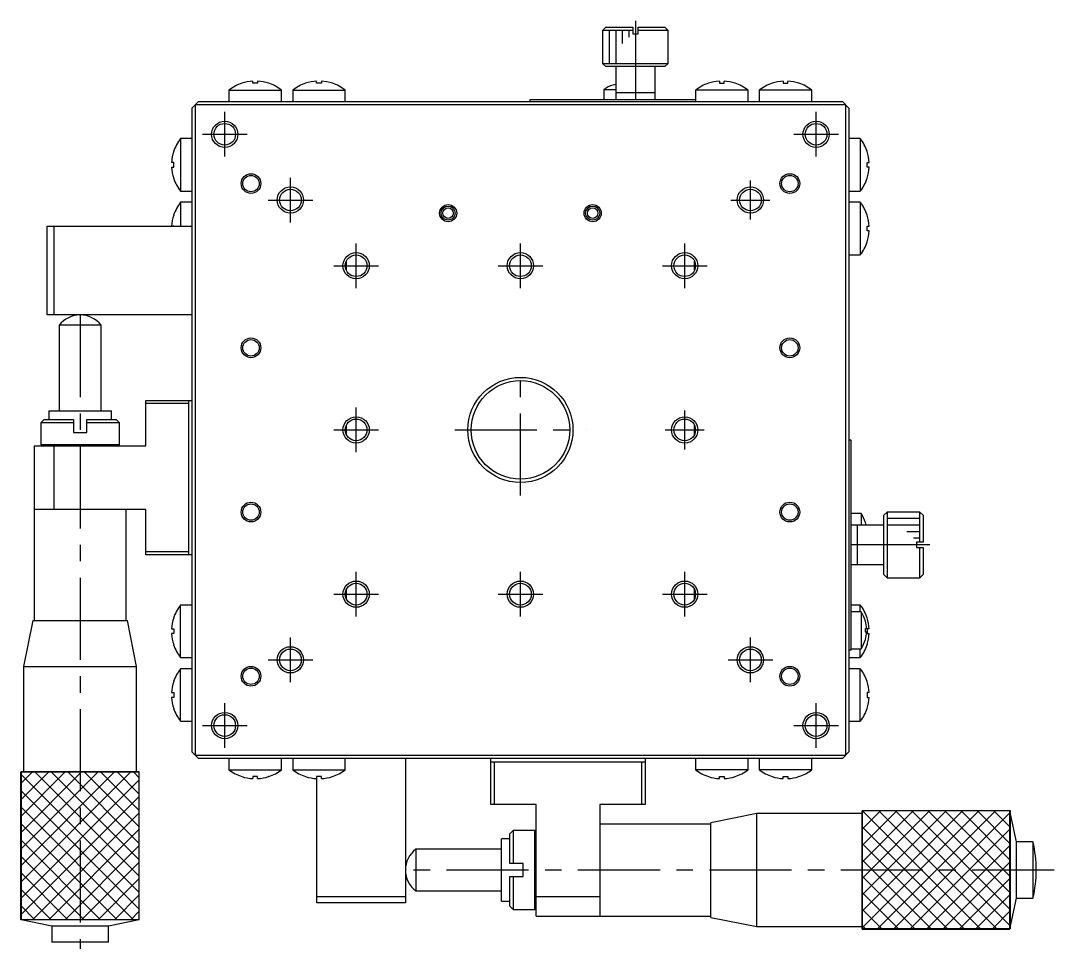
# Model space of a CAD drawing. Extents: x -157 to 386, y 5 to 334.
# Drawn here: x -16.5 to 140.8, y 117.9 to 258.2 of the extents above; entities that cross this region are included whole.
import ezdxf

# ---------------------------------------------------------------- set-up
doc = ezdxf.new("R2010")
doc.units = 0
doc.header["$LTSCALE"] = 10
doc.linetypes.add('CENTER', pattern=[2, 1.25, -0.25, 0.25, -0.25])
doc.layers.get('0').update_dxf_attribs({"linetype": 'CONTINUOUS'})
doc.layers.add('CENTER', color=1, linetype='CENTER')

msp = doc.modelspace()

# ---------------------------------------------------------------- linework, layer by layer
at = {"color": 7, "linetype": 'CONTINUOUS'}
for p, q in [((72.53937, 257.154354), (72.03937, 256.654354)), ((76.63937, 256.654354), (72.03937, 256.654354)), ((72.03937, 256.654354), (72.03937, 251.654354)), ((72.53937, 257.154354), (76.63937, 257.154354)), ((76.63937, 257.154354), (76.63937, 256.154354)), ((77.43937, 257.154354), (81.53937, 257.154354)), ((77.43937, 256.154354), (77.43937, 257.154354)), ((82.03937, 256.654354), (77.43937, 256.654354)), ((82.03937, 256.654354), (81.53937, 257.154354)), ((82.03937, 251.654354), (82.03937, 256.654354)), ((76.63937, 256.154354), (77.43937, 256.154354)), ((72.03937, 251.654354), (82.03937, 251.654354)), ((72.03937, 251.654354), (72.53937, 251.154354)), ((81.53937, 251.154354), (72.53937, 251.154354)), ((74.03937, 251.154354), (74.03937, 246.154354)), ((80.03937, 246.154354), (80.03937, 251.154354)), ((81.53937, 251.154354), (82.03937, 251.654354)), ((17.153939, 248.616937), (17.149526, 248.625986)), ((18.82937, 248.616937), (18.82937, 248.934385)), ((19.54937, 248.616937), (18.82937, 248.616937)), ((19.54937, 248.934385), (19.54937, 248.616937)), ((21.229214, 248.625986), (21.2248, 248.616937)), ((26.853939, 248.616937), (26.849526, 248.625986)), ((28.52937, 248.616937), (28.52937, 248.934385)), ((29.24937, 248.616937), (28.52937, 248.616937)), ((29.24937, 248.934385), (29.24937, 248.616937)), ((30.929214, 248.625986), (30.9248, 248.616937)), ((88.149526, 248.625986), (88.153939, 248.616937)), ((89.82937, 248.934385), (89.82937, 248.616937)), ((89.82937, 248.616937), (90.54937, 248.616937)), ((90.54937, 248.616937), (90.54937, 248.934385)), ((92.2248, 248.616937), (92.229214, 248.625986)), ((97.849526, 248.625986), (97.853939, 248.616937)), ((99.52937, 248.934385), (99.52937, 248.616937)), ((99.52937, 248.616937), (100.24937, 248.616937)), ((100.24937, 248.616937), (100.24937, 248.934385)), ((101.9248, 248.616937), (101.929214, 248.625986)), ((15.18937, 247.57783), (23.18937, 247.57783)), ((15.18937, 247.57783), (15.18937, 245.854354)), ((23.18937, 245.854354), (23.18937, 247.57783)), ((24.88937, 247.57783), (24.88937, 245.854354)), ((24.88937, 247.57783), (32.88937, 247.57783)), ((32.88937, 245.854354), (32.88937, 247.57783)), ((72.23937, 247.696817), (74.03937, 247.696817)), ((72.23937, 247.696817), (72.23937, 246.154354)), ((73.640231, 248.347559), (73.637222, 248.353727)), ((80.03937, 247.154354), (74.03937, 247.154354)), ((86.18937, 247.57783), (86.18937, 245.854354)), ((94.18937, 247.57783), (86.18937, 247.57783)), ((94.18937, 245.854354), (94.18937, 247.57783)), ((103.88937, 247.57783), (95.88937, 247.57783)), ((95.88937, 247.57783), (95.88937, 245.854354)), ((103.88937, 245.854354), (103.88937, 247.57783)), ((9.53937, 244.854354), (10.53937, 245.854354)), ((10.53937, 245.854354), (108.53937, 245.854354)), ((61.03937, 245.854354), (61.03937, 246.154354)), ((61.03937, 246.154354), (86.18937, 246.154354)), ((108.53937, 245.854354), (109.53937, 244.854354)), ((9.53937, 244.854354), (9.53937, 146.854354)), ((109.03937, 245.354354), (10.03937, 245.354354)), ((10.03937, 245.354354), (10.03937, 146.354354)), ((109.03937, 146.354354), (109.03937, 245.354354)), ((109.53937, 244.854354), (109.53937, 146.854354)), ((7.815895, 240.204354), (7.815895, 232.204354)), ((9.53937, 240.204354), (7.815895, 240.204354)), ((111.262845, 240.204354), (109.53937, 240.204354)), ((111.262845, 240.204354), (111.262845, 232.204354)), ((6.776787, 238.239785), (6.767738, 238.244198)), ((112.301952, 238.239785), (112.311001, 238.244198)), ((6.776787, 236.564354), (6.459339, 236.564354)), ((6.776787, 235.844354), (6.776787, 236.564354)), ((112.301952, 236.564354), (112.619401, 236.564354)), ((112.301952, 235.844354), (112.301952, 236.564354)), ((6.459339, 235.844354), (6.776787, 235.844354)), ((112.619401, 235.844354), (112.301952, 235.844354)), ((6.767738, 234.16451), (6.776787, 234.168924)), ((112.311001, 234.16451), (112.301952, 234.168924)), ((7.815895, 232.204354), (9.53937, 232.204354)), ((109.53937, 232.204354), (111.262845, 232.204354)), ((7.815895, 230.504354), (7.815895, 226.854354)), ((9.53937, 230.504354), (7.815895, 230.504354)), ((111.262845, 230.504354), (109.53937, 230.504354)), ((111.262845, 230.504354), (111.262845, 222.504354)), ((6.776787, 228.539785), (6.767738, 228.544198)), ((112.301952, 228.539785), (112.311001, 228.544198)), ((-12.46063, 213.354354), (-12.46063, 226.854354)), ((-12.46063, 226.854354), (9.53937, 226.854354)), ((-11.46063, 226.854354), (-11.46063, 213.354354)), ((6.776787, 226.864354), (6.459339, 226.864354)), ((112.301952, 226.864354), (112.619401, 226.864354)), ((112.301952, 226.144354), (112.301952, 226.864354)), ((112.619401, 226.144354), (112.301952, 226.144354)), ((112.311001, 224.46451), (112.301952, 224.468924)), ((109.53937, 222.504354), (111.262845, 222.504354)), ((33.03937, 221.541741), (33.03937, 220.166968)), ((86.03937, 220.166968), (86.03937, 221.541741)), ((9.53937, 213.354354), (-12.46063, 213.354354)), ((-10.63563, 211.787175), (-10.63563, 198.754354)), ((-4.28563, 211.787175), (-10.63563, 211.787175)), ((-4.28563, 198.754354), (-4.28563, 211.787175)), ((2.53937, 200.354354), (9.53937, 200.354354)), ((2.53937, 193.454354), (2.53937, 200.354354)), ((9.03937, 199.854354), (2.53937, 199.854354)), ((9.03937, 200.354354), (9.03937, 176.854354)), ((-12.21063, 198.754354), (-12.21063, 197.454354)), ((-12.21063, 198.754354), (-2.71063, 198.754354)), ((-2.71063, 197.454354), (-2.71063, 198.754354)), ((-12.96063, 197.454354), (-13.46063, 196.954354)), ((-8.46063, 196.954354), (-13.46063, 196.954354)), ((-13.46063, 196.954354), (-13.46063, 193.654354)), ((-12.96063, 197.454354), (-8.46063, 197.454354)), ((-8.46063, 197.454354), (-8.46063, 195.454354)), ((-6.46063, 197.454354), (-1.96063, 197.454354)), ((-6.46063, 195.454354), (-6.46063, 197.454354)), ((-1.46063, 196.954354), (-6.46063, 196.954354)), ((-1.46063, 196.954354), (-1.96063, 197.454354)), ((-1.46063, 193.654354), (-1.46063, 196.954354)), ((-8.46063, 195.454354), (-6.46063, 195.454354)), ((33.03937, 196.541741), (33.03937, 195.166968)), ((86.03937, 195.166968), (86.03937, 196.541741)), ((-13.46063, 193.654354), (-1.46063, 193.654354)), ((-13.46063, 193.654354), (-13.26063, 193.454354)), ((-1.66063, 193.454354), (-1.46063, 193.654354)), ((109.53937, 194.354354), (109.83937, 194.354354)), ((109.83937, 194.354354), (109.83937, 162.354354)), ((-14.46063, 193.454354), (-14.46063, 166.854354)), ((-14.46063, 193.454354), (2.53937, 193.454354)), ((-11.46063, 193.454354), (-11.46063, 183.754354)), ((2.53937, 183.754354), (-14.46063, 183.754354)), ((-0.46063, 166.854354), (-0.46063, 183.754354)), ((2.53937, 176.854354), (2.53937, 183.754354)), ((111.381833, 183.154354), (109.83937, 183.154354)), ((111.381833, 183.154354), (111.381833, 181.354354)), ((115.33937, 183.354354), (114.83937, 182.854354)), ((114.83937, 173.854354), (114.83937, 182.854354)), ((115.33937, 183.354354), (115.33937, 173.354354)), ((120.33937, 183.354354), (115.33937, 183.354354)), ((120.33937, 178.754354), (120.33937, 183.354354)), ((120.83937, 182.854354), (120.33937, 183.354354)), ((120.83937, 182.854354), (120.83937, 178.754354)), ((114.83937, 181.354354), (109.83937, 181.354354)), ((110.83937, 175.354354), (110.83937, 181.354354)), ((112.032574, 181.753493), (112.038743, 181.756502)), ((119.83937, 178.754354), (119.83937, 177.954354)), ((120.83937, 178.754354), (119.83937, 178.754354)), ((119.83937, 177.954354), (120.83937, 177.954354)), ((120.33937, 173.354354), (120.33937, 177.954354)), ((120.83937, 177.954354), (120.83937, 173.854354)), ((2.53937, 177.354354), (9.03937, 177.354354)), ((9.53937, 176.854354), (2.53937, 176.854354)), ((109.83937, 175.354354), (114.83937, 175.354354)), ((114.83937, 173.854354), (115.33937, 173.354354)), ((115.33937, 173.354354), (120.33937, 173.354354)), ((120.33937, 173.354354), (120.83937, 173.854354)), ((33.03937, 171.541741), (33.03937, 170.166968)), ((86.03937, 170.166968), (86.03937, 171.541741)), ((9.53937, 169.204354), (7.815895, 169.204354)), ((7.815895, 161.204354), (7.815895, 169.204354)), ((111.262845, 169.204354), (109.83937, 169.204354)), ((111.262845, 168.154354), (111.262845, 169.204354)), ((-14.66063, 166.854354), (-16.06063, 159.854354)), ((-14.66063, 166.854354), (-0.26063, 166.854354)), ((1.13937, 159.854354), (-0.26063, 166.854354)), ((6.767738, 167.244198), (6.776787, 167.239785)), ((111.381833, 168.154354), (109.83937, 168.154354)), ((111.381833, 168.154354), (111.381833, 162.554354)), ((112.032574, 166.753493), (112.038743, 166.756502)), ((112.311001, 167.244198), (112.301952, 167.239785)), ((6.459339, 165.564354), (6.776787, 165.564354)), ((6.776787, 165.564354), (6.776787, 164.844354)), ((112.032574, 165.614354), (112.225832, 165.614354)), ((112.032574, 165.094354), (112.032574, 165.614354)), ((112.619401, 165.564354), (112.301952, 165.564354)), ((112.301952, 165.564354), (112.301952, 164.844354)), ((6.776787, 164.844354), (6.459339, 164.844354)), ((112.225832, 165.094354), (112.032574, 165.094354)), ((112.038743, 163.952207), (112.032574, 163.955215)), ((112.301952, 164.844354), (112.619401, 164.844354)), ((6.776787, 163.168924), (6.767738, 163.16451)), ((109.83937, 162.354354), (109.53937, 162.354354)), ((109.83937, 162.554354), (111.381833, 162.554354)), ((111.262845, 161.204354), (111.262845, 162.554354)), ((112.301952, 163.168924), (112.311001, 163.16451)), ((7.815895, 161.204354), (9.53937, 161.204354)), ((109.53937, 161.204354), (111.262845, 161.204354)), ((-16.06063, 159.854354), (1.13937, 159.854354)), ((-16.06063, 159.854354), (-16.06063, 143.854354)), ((1.13937, 143.854354), (1.13937, 159.854354)), ((7.815895, 151.504354), (7.815895, 159.504354)), ((9.53937, 159.504354), (7.815895, 159.504354)), ((111.262845, 159.504354), (109.53937, 159.504354)), ((111.262845, 151.504354), (111.262845, 159.504354)), ((6.767738, 157.544198), (6.776787, 157.539785)), ((112.311001, 157.544198), (112.301952, 157.539785)), ((6.459339, 155.864354), (6.776787, 155.864354)), ((6.776787, 155.864354), (6.776787, 155.144354)), ((112.619401, 155.864354), (112.301952, 155.864354)), ((112.301952, 155.864354), (112.301952, 155.144354)), ((6.776787, 155.144354), (6.459339, 155.144354)), ((112.301952, 155.144354), (112.619401, 155.144354)), ((6.776787, 153.468924), (6.767738, 153.46451)), ((112.301952, 153.468924), (112.311001, 153.46451)), ((7.815895, 151.504354), (9.53937, 151.504354)), ((109.53937, 151.504354), (111.262845, 151.504354)), ((10.53937, 145.854354), (9.53937, 146.854354)), ((10.03937, 146.354354), (109.03937, 146.354354)), ((109.53937, 146.854354), (108.53937, 145.854354)), ((108.53937, 145.854354), (10.53937, 145.854354)), ((15.18937, 145.854354), (15.18937, 144.130879)), ((23.18937, 144.130879), (23.18937, 145.854354)), ((24.88937, 145.854354), (24.88937, 144.130879)), ((32.88937, 144.130879), (32.88937, 145.854354)), ((42.03937, 145.854354), (42.03937, 123.854354)), ((55.03937, 138.854354), (55.03937, 145.854354)), ((55.03937, 145.354354), (78.53937, 145.354354)), ((55.53937, 145.354354), (55.53937, 138.854354)), ((78.03937, 138.854354), (78.03937, 145.354354)), ((78.53937, 145.854354), (78.53937, 138.854354)), ((86.18937, 145.854354), (86.18937, 144.130879)), ((94.18937, 144.130879), (94.18937, 145.854354)), ((95.88937, 145.854354), (95.88937, 144.130879)), ((103.88937, 144.130879), (103.88937, 145.854354)), ((-16.51063, 121.304354), (-16.51063, 143.804354)), ((-16.51063, 143.804354), (1.48937, 143.804354)), ((-16.46063, 143.854354), (-16.46063, 121.354354)), ((-16.46063, 143.854354), (1.53937, 143.854354)), ((1.48937, 143.804354), (1.48937, 121.304354)), ((1.53937, 121.354354), (1.53937, 143.854354)), ((15.18937, 144.130879), (23.18937, 144.130879)), ((24.88937, 144.130879), (32.88937, 144.130879)), ((94.18937, 144.130879), (86.18937, 144.130879)), ((103.88937, 144.130879), (95.88937, 144.130879)), ((17.153939, 143.091772), (17.149526, 143.082723)), ((19.54937, 143.091772), (18.82937, 143.091772)), ((18.82937, 143.091772), (18.82937, 142.774323)), ((19.54937, 142.774323), (19.54937, 143.091772)), ((21.229214, 143.082723), (21.2248, 143.091772)), ((26.853939, 143.091772), (26.849526, 143.082723)), ((29.24937, 143.091772), (28.52937, 143.091772)), ((28.52937, 143.091772), (28.52937, 142.774323)), ((28.53937, 123.854354), (28.53937, 143.091276)), ((29.24937, 142.774323), (29.24937, 143.091772)), ((30.929214, 143.082723), (30.9248, 143.091772)), ((88.149526, 143.082723), (88.153939, 143.091772)), ((89.82937, 143.091772), (90.54937, 143.091772)), ((89.82937, 142.774323), (89.82937, 143.091772)), ((90.54937, 143.091772), (90.54937, 142.774323)), ((92.2248, 143.091772), (92.229214, 143.082723)), ((97.849526, 143.082723), (97.853939, 143.091772)), ((99.52937, 143.091772), (100.24937, 143.091772)), ((99.52937, 142.774323), (99.52937, 143.091772)), ((100.24937, 143.091772), (100.24937, 142.774323)), ((101.9248, 143.091772), (101.929214, 143.082723)), ((61.93937, 138.854354), (55.03937, 138.854354)), ((61.93937, 121.854354), (61.93937, 138.854354)), ((78.53937, 138.854354), (71.63937, 138.854354)), ((71.63937, 138.854354), (71.63937, 121.854354)), ((95.53937, 137.454354), (88.53937, 136.054354)), ((95.53937, 120.254354), (95.53937, 137.454354)), ((111.53937, 137.454354), (95.53937, 137.454354)), ((134.03937, 137.854354), (111.53937, 137.854354)), ((111.53937, 119.854354), (111.53937, 137.854354)), ((111.58937, 119.904354), (111.58937, 137.904354)), ((111.58937, 137.904354), (134.08937, 137.904354)), ((135.03937, 133.154354), (134.03937, 137.854354)), ((134.03937, 119.854354), (134.03937, 137.854354)), ((134.08937, 137.904354), (134.08937, 119.904354)), ((88.53937, 135.854354), (71.63937, 135.854354)), ((88.53937, 121.654354), (88.53937, 136.054354)), ((58.43937, 134.854354), (57.93937, 134.354354)), ((57.93937, 129.854354), (57.93937, 134.354354)), ((58.43937, 134.854354), (58.43937, 129.854354)), ((61.73937, 134.854354), (58.43937, 134.854354)), ((61.73937, 122.854354), (61.73937, 134.854354)), ((61.93937, 134.654354), (61.73937, 134.854354)), ((57.93937, 133.604354), (56.63937, 133.604354)), ((56.63937, 124.104354), (56.63937, 133.604354)), ((137.53937, 133.154354), (135.03937, 133.154354)), ((135.03937, 124.554354), (135.03937, 133.154354)), ((137.53937, 133.154354), (137.53937, 124.554354)), ((56.63937, 132.029354), (43.60655, 132.029354)), ((43.60655, 132.029354), (43.60655, 125.679354)), ((59.93937, 129.854354), (57.93937, 129.854354)), ((59.93937, 127.854354), (59.93937, 129.854354)), ((57.93937, 123.354354), (57.93937, 127.854354)), ((57.93937, 127.854354), (59.93937, 127.854354)), ((58.43937, 127.854354), (58.43937, 122.854354)), ((28.53937, 124.854354), (42.03937, 124.854354)), ((43.60655, 125.679354), (56.63937, 125.679354)), ((61.93937, 124.854354), (71.63937, 124.854354)), ((134.03937, 119.854354), (135.03937, 124.554354)), ((135.03937, 124.554354), (137.53937, 124.554354)), ((42.03937, 123.854354), (28.53937, 123.854354)), ((56.63937, 124.104354), (57.93937, 124.104354)), ((57.93937, 123.354354), (58.43937, 122.854354)), ((58.43937, 122.854354), (61.73937, 122.854354)), ((61.73937, 122.854354), (61.93937, 123.054354)), ((1.48937, 121.304354), (-16.51063, 121.304354)), ((-16.46063, 121.354354), (-11.76063, 120.354354)), ((-16.46063, 121.354354), (1.53937, 121.354354)), ((-3.16063, 120.354354), (1.53937, 121.354354)), ((61.93937, 121.854354), (88.53937, 121.854354)), ((88.53937, 121.654354), (95.53937, 120.254354)), ((-11.76063, 120.354354), (-11.76063, 117.854354)), ((-11.76063, 120.354354), (-3.16063, 120.354354)), ((-3.16063, 117.854354), (-3.16063, 120.354354)), ((95.53937, 120.254354), (111.53937, 120.254354)), ((111.53937, 119.854354), (134.03937, 119.854354)), ((134.08937, 119.904354), (111.58937, 119.904354)), ((-3.16063, 117.854354), (-11.76063, 117.854354))]:
    msp.add_line(p, q, dxfattribs=at)
at = {"color": 3, "linetype": 'CONTINUOUS'}
for p, q in [((73.03937, 256.654354), (73.03937, 251.654354)), ((74.03937, 256.654354), (74.03937, 251.654354)), ((75.03937, 256.654354), (75.03937, 254.654354)), ((76.03937, 256.654354), (76.03937, 255.654354)), ((120.33937, 182.354354), (115.33937, 182.354354)), ((120.33937, 181.354354), (115.33937, 181.354354)), ((120.33937, 180.354354), (118.33937, 180.354354)), ((120.33937, 179.354354), (119.33937, 179.354354)), ((-16.51063, 142.024385), (-14.730661, 143.804354)), ((-16.51063, 139.524385), (-12.230661, 143.804354)), ((-16.51063, 137.024385), (-9.730661, 143.804354)), ((-16.51063, 134.524385), (-7.230661, 143.804354)), ((-16.51063, 132.024385), (-4.730661, 143.804354)), ((-16.51063, 129.524385), (-2.230661, 143.804354)), ((-16.51063, 127.024385), (0.269339, 143.804354)), ((-16.51063, 143.466906), (1.48937, 125.466906)), ((-14.348079, 143.804354), (1.48937, 127.966906)), ((-11.848079, 143.804354), (1.48937, 130.466906)), ((-9.348079, 143.804354), (1.48937, 132.966906)), ((-6.848079, 143.804354), (1.48937, 135.466906)), ((-4.348079, 143.804354), (1.48937, 137.966906)), ((-1.848079, 143.804354), (1.48937, 140.466906)), ((0.651921, 143.804354), (1.48937, 142.966906)), ((-16.51063, 124.524385), (1.48937, 142.524385)), ((-16.51063, 140.966906), (1.48937, 122.966906)), ((-16.51063, 122.024385), (1.48937, 140.024385)), ((-16.51063, 138.466906), (0.651921, 121.304354)), ((-14.730661, 121.304354), (1.48937, 137.524385)), ((111.58937, 137.624385), (111.869339, 137.904354)), ((111.58937, 135.124385), (114.369339, 137.904354)), ((111.58937, 132.624385), (116.869339, 137.904354)), ((111.58937, 130.124385), (119.369339, 137.904354)), ((111.58937, 127.624385), (121.869339, 137.904354)), ((111.58937, 125.124385), (124.369339, 137.904354)), ((111.58937, 122.624385), (126.869339, 137.904354)), ((111.58937, 120.124385), (129.369339, 137.904354)), ((111.58937, 137.866906), (129.551921, 119.904354)), ((113.869339, 119.904354), (131.869339, 137.904354)), ((114.051921, 137.904354), (132.051921, 119.904354)), ((116.369339, 119.904354), (134.08937, 137.624385)), ((116.551921, 137.904354), (134.08937, 120.366906)), ((119.051921, 137.904354), (134.08937, 122.866906)), ((121.551921, 137.904354), (134.08937, 125.366906)), ((124.051921, 137.904354), (134.08937, 127.866906)), ((126.551921, 137.904354), (134.08937, 130.366906)), ((129.051921, 137.904354), (134.08937, 132.866906)), ((131.551921, 137.904354), (134.08937, 135.366906)), ((134.051921, 137.904354), (134.08937, 137.866906)), ((-16.51063, 135.966906), (-1.848079, 121.304354)), ((111.58937, 135.366906), (127.051921, 119.904354)), ((-12.230661, 121.304354), (1.48937, 135.024385)), ((118.869339, 119.904354), (134.08937, 135.124385)), ((-16.51063, 133.466906), (-4.348079, 121.304354)), ((-9.730661, 121.304354), (1.48937, 132.524385)), ((111.58937, 132.866906), (124.551921, 119.904354)), ((121.369339, 119.904354), (134.08937, 132.624385)), ((-16.51063, 130.966906), (-6.848079, 121.304354)), ((-7.230661, 121.304354), (1.48937, 130.024385)), ((111.58937, 130.366906), (122.051921, 119.904354)), ((123.869339, 119.904354), (134.08937, 130.124385)), ((-16.51063, 128.466906), (-9.348079, 121.304354)), ((-4.730661, 121.304354), (1.48937, 127.524385)), ((111.58937, 127.866906), (119.551921, 119.904354)), ((126.369339, 119.904354), (134.08937, 127.624385)), ((-16.51063, 125.966906), (-11.848079, 121.304354)), ((-2.230661, 121.304354), (1.48937, 125.024385)), ((111.58937, 125.366906), (117.051921, 119.904354)), ((128.869339, 119.904354), (134.08937, 125.124385)), ((-16.51063, 123.466906), (-14.348079, 121.304354)), ((111.58937, 122.866906), (114.551921, 119.904354)), ((0.269339, 121.304354), (1.48937, 122.524385)), ((131.369339, 119.904354), (134.08937, 122.624385)), ((111.58937, 120.366906), (112.051921, 119.904354)), ((133.869339, 119.904354), (134.08937, 120.124385))]:
    msp.add_line(p, q, dxfattribs=at)
for centre, radius in [((14.53937, 240.854354), 2), ((104.53937, 240.854354), 2), ((18.53937, 233.354354), 1.5), ((100.53937, 233.354354), 1.5), ((24.53937, 230.854354), 2), ((94.53937, 230.854354), 2), ((48.53937, 228.854354), 1.3), ((70.53937, 228.854354), 1.3), ((34.53937, 220.854354), 2), ((59.53937, 220.854354), 2), ((84.53937, 220.854354), 2), ((18.53937, 208.354354), 1.5), ((100.53937, 208.354354), 1.5), ((59.53937, 195.854354), 8), ((34.53937, 195.854354), 2), ((84.53937, 195.854354), 2), ((18.53937, 183.354354), 1.5), ((100.53937, 183.354354), 1.5), ((34.53937, 170.854354), 2), ((59.53937, 170.854354), 2), ((84.53937, 170.854354), 2), ((24.53937, 160.854354), 2), ((94.53937, 160.854354), 2), ((18.53937, 158.354354), 1.5), ((100.53937, 158.354354), 1.5), ((14.53937, 150.854354), 2), ((104.53937, 150.854354), 2)]:
    msp.add_circle(centre, radius, dxfattribs=at)
at = {"color": 7, "linetype": 'CONTINUOUS'}
for centre, radius in [((14.53937, 240.854354), 1.65), ((104.53937, 240.854354), 1.65), ((18.53937, 233.354354), 1.25), ((100.53937, 233.354354), 1.25), ((24.53937, 230.854354), 1.65), ((94.53937, 230.854354), 1.65), ((48.53937, 228.854354), 1.075), ((70.53937, 228.854354), 1.075), ((48.53937, 228.854354), 0.8), ((70.53937, 228.854354), 0.8), ((34.53937, 220.854354), 1.65), ((59.53937, 220.854354), 1.65), ((84.53937, 220.854354), 1.65), ((18.53937, 208.354354), 1.25), ((100.53937, 208.354354), 1.25), ((59.53937, 195.854354), 7.5), ((34.53937, 195.854354), 1.65), ((84.53937, 195.854354), 1.65), ((18.53937, 183.354354), 1.25), ((100.53937, 183.354354), 1.25), ((34.53937, 170.854354), 1.65), ((59.53937, 170.854354), 1.65), ((84.53937, 170.854354), 1.65), ((24.53937, 160.854354), 1.65), ((94.53937, 160.854354), 1.65), ((18.53937, 158.354354), 1.25), ((100.53937, 158.354354), 1.25), ((14.53937, 150.854354), 1.65), ((104.53937, 150.854354), 1.65)]:
    msp.add_circle(centre, radius, dxfattribs=at)
for centre, radius, start, end in [((19.18937, 242.454354), 6.5, 108.289723, 127.979872), ((19.18937, 242.454354), 6.490023, 93.179815, 108.277798), ((19.18937, 242.454354), 6.490023, 71.722202, 86.820185), ((19.18937, 242.454354), 6.5, 52.020128, 71.710277), ((28.88937, 242.454354), 6.5, 108.289723, 127.979872), ((28.88937, 242.454354), 6.490023, 93.179815, 108.277798), ((28.88937, 242.454354), 6.490023, 71.722202, 86.820185), ((28.88937, 242.454354), 6.5, 52.020128, 71.710277), ((90.18937, 242.454354), 6.5, 108.289723, 127.979872), ((90.18937, 242.454354), 6.490023, 93.179815, 108.277798), ((90.18937, 242.454354), 6.490023, 71.722202, 86.820185), ((90.18937, 242.454354), 6.5, 52.020128, 71.710277), ((99.88937, 242.454354), 6.5, 108.289723, 127.979872), ((99.88937, 242.454354), 6.490023, 93.179815, 108.277798), ((99.88937, 242.454354), 6.490023, 71.722202, 86.820185), ((99.88937, 242.454354), 6.5, 52.020128, 71.710277), ((75.03937, 243.554354), 5, 106.285843, 124.055798), ((75.03937, 243.554354), 4.993235, 101.552804, 106.272555), ((12.93937, 236.204354), 6.5, 142.020128, 161.710277), ((106.13937, 236.204354), 6.5, 18.289723, 37.979872), ((12.93937, 236.204354), 6.490023, 161.722202, 176.820185), ((106.13937, 236.204354), 6.490023, 3.179815, 18.277798), ((12.93937, 236.204354), 6.490023, 183.179815, 198.277798), ((106.13937, 236.204354), 6.490023, 341.722202, 356.820185), ((12.93937, 236.204354), 6.5, 198.289723, 217.979872), ((106.13937, 236.204354), 6.5, 322.020128, 341.710277), ((12.93937, 226.504354), 6.5, 142.020128, 161.710277), ((106.13937, 226.504354), 6.5, 18.289723, 37.979872), ((12.93937, 226.504354), 6.490023, 161.722202, 176.820185), ((106.13937, 226.504354), 6.490023, 3.179815, 18.277798), ((106.13937, 226.504354), 6.490023, 341.722202, 356.820185), ((106.13937, 226.504354), 6.5, 322.020128, 341.710277), ((-7.46063, 209.354198), 4, 37.462651, 142.537349), ((107.23937, 180.354354), 5, 16.285843, 34.055798), ((107.23937, 180.354354), 4.993235, 11.552804, 16.272555), ((12.93937, 165.204354), 6.5, 142.020128, 161.710277), ((106.13937, 165.204354), 6.5, 18.289723, 37.979872), ((12.93937, 165.204354), 6.490023, 161.722202, 176.820185), ((107.23937, 165.354354), 5, 16.285843, 34.055798), ((107.23937, 165.354354), 4.993235, 2.984767, 16.272555), ((106.13937, 165.204354), 6.490023, 3.179815, 18.277798), ((12.93937, 165.204354), 6.490023, 183.179815, 198.277798), ((107.23937, 165.354354), 5, 325.944202, 343.714157), ((107.23937, 165.354354), 4.993235, 343.727445, 357.015233), ((106.13937, 165.204354), 6.490023, 341.722202, 356.820185), ((12.93937, 165.204354), 6.5, 198.289723, 217.979872), ((106.13937, 165.204354), 6.5, 322.020128, 341.710277), ((12.93937, 155.504354), 6.5, 142.020128, 161.710277), ((106.13937, 155.504354), 6.5, 18.289723, 37.979872), ((12.93937, 155.504354), 6.490023, 161.722202, 176.820185), ((106.13937, 155.504354), 6.490023, 3.179815, 18.277798), ((12.93937, 155.504354), 6.490023, 183.179815, 198.277798), ((106.13937, 155.504354), 6.490023, 341.722202, 356.820185), ((12.93937, 155.504354), 6.5, 198.289723, 217.979872), ((106.13937, 155.504354), 6.5, 322.020128, 341.710277), ((19.18937, 149.254354), 6.5, 232.020128, 251.710277), ((19.18937, 149.254354), 6.5, 288.289723, 307.979872), ((28.88937, 149.254354), 6.5, 232.020128, 251.710277), ((28.88937, 149.254354), 6.5, 288.289723, 307.979872), ((90.18937, 149.254354), 6.5, 232.020128, 251.710277), ((90.18937, 149.254354), 6.5, 288.289723, 307.979872), ((99.88937, 149.254354), 6.5, 232.020128, 251.710277), ((99.88937, 149.254354), 6.5, 288.289723, 307.979872), ((19.18937, 149.254354), 6.490023, 251.722202, 266.820185), ((19.18937, 149.254354), 6.490023, 273.179815, 288.277798), ((28.88937, 149.254354), 6.490023, 251.722202, 266.820185), ((28.88937, 149.254354), 6.490023, 273.179815, 288.277798), ((90.18937, 149.254354), 6.490023, 251.722202, 266.820185), ((90.18937, 149.254354), 6.490023, 273.179815, 288.277798), ((99.88937, 149.254354), 6.490023, 251.722202, 266.820185), ((99.88937, 149.254354), 6.490023, 273.179815, 288.277798), ((119.29937, 128.854354), 18.74, 346.734971, 13.265029), ((46.039526, 128.854354), 4, 127.462651, 232.537349)]:
    msp.add_arc(centre, radius, start, end, dxfattribs=at)
at = {"layer": 'CENTER', "color": 1, "linetype": 'CENTER'}
for p, q in [((77.03937, 258.154354), (77.03937, 246.154354)), ((14.53937, 237.454354), (14.53937, 244.254354)), ((104.53937, 237.454354), (104.53937, 244.254354)), ((11.13937, 240.854354), (17.93937, 240.854354)), ((101.13937, 240.854354), (107.93937, 240.854354)), ((24.53937, 227.454354), (24.53937, 234.254354)), ((94.53937, 227.874354), (94.53937, 233.834354)), ((21.13937, 230.854354), (27.93937, 230.854354)), ((91.55937, 230.854354), (97.51937, 230.854354)), ((34.53937, 217.454354), (34.53937, 224.254354)), ((59.53937, 217.454354), (59.53937, 224.254354)), ((84.53937, 217.454354), (84.53937, 224.254354)), ((31.13937, 220.854354), (37.93937, 220.854354)), ((56.13937, 220.854354), (62.93937, 220.854354)), ((81.13937, 220.854354), (87.93937, 220.854354)), ((-7.46063, 213.354354), (-7.46063, 112.254354)), ((59.53937, 185.854354), (59.53937, 205.854354)), ((34.53937, 192.454354), (34.53937, 199.254354)), ((84.53937, 192.874354), (84.53937, 198.834354)), ((31.13937, 195.854354), (37.93937, 195.854354)), ((49.53937, 195.854354), (69.53937, 195.854354)), ((81.55937, 195.854354), (87.51937, 195.854354)), ((121.83937, 178.354354), (109.83937, 178.354354)), ((34.53937, 167.454354), (34.53937, 174.254354)), ((59.53937, 167.454354), (59.53937, 174.254354)), ((84.53937, 167.454354), (84.53937, 174.254354)), ((31.13937, 170.854354), (37.93937, 170.854354)), ((56.13937, 170.854354), (62.93937, 170.854354)), ((81.13937, 170.854354), (87.93937, 170.854354)), ((24.53937, 157.454354), (24.53937, 164.254354)), ((94.53937, 157.454354), (94.53937, 164.254354)), ((21.13937, 160.854354), (27.93937, 160.854354)), ((91.13937, 160.854354), (97.93937, 160.854354)), ((14.53937, 147.454354), (14.53937, 154.254354)), ((104.53937, 147.454354), (104.53937, 154.254354)), ((11.13937, 150.854354), (17.93937, 150.854354)), ((101.13937, 150.854354), (107.93937, 150.854354)), ((140.78937, 128.854354), (42.03937, 128.854354))]:
    msp.add_line(p, q, dxfattribs=at)

doc.saveas('drawing.dxf')
